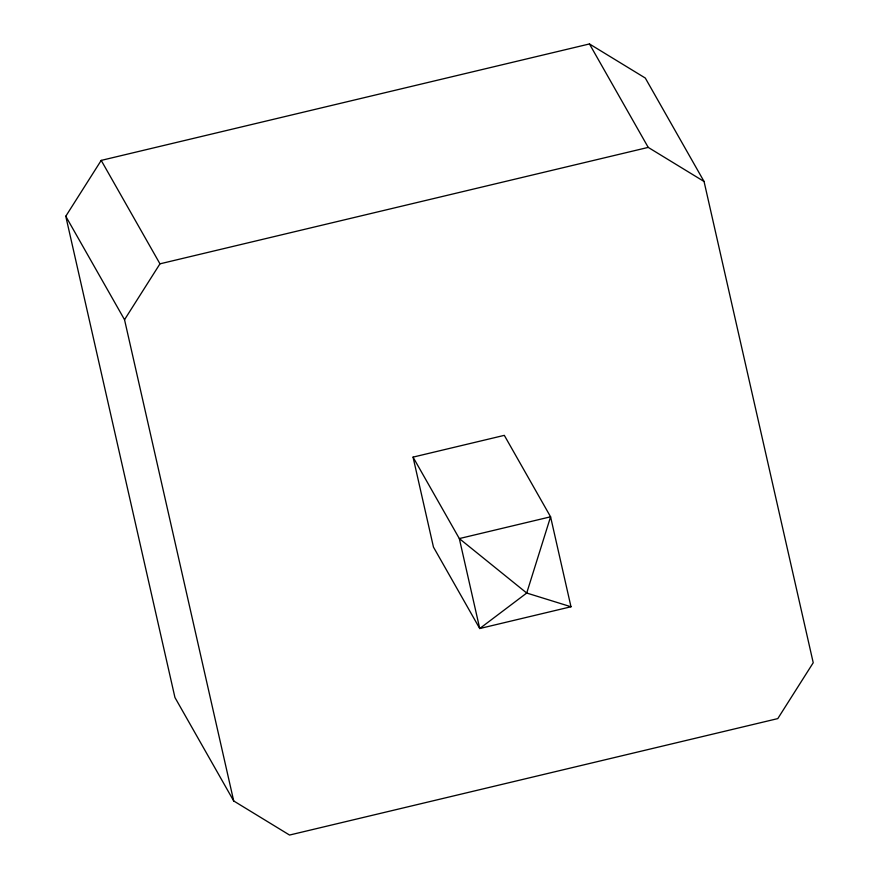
<?xml version="1.0" encoding="UTF-8"?>
<svg xmlns="http://www.w3.org/2000/svg" width="879" height="879" viewBox="0 0 879 879"><rect width="100%" height="100%" fill="white"/><g stroke="black" fill="none" stroke-linecap="round" stroke-linejoin="round"><path stroke-width="1.32" d="M65.771 216.256L101.206 160.396L589.457 43.95L645.296 78.044L704.057 181.492L813.229 662.744L777.794 718.604L289.543 835.05L233.704 800.956L174.943 697.508L65.771 216.256L124.532 319.692L233.704 800.956M124.532 319.692L159.967 263.832L648.219 147.397L704.057 181.492M413.042 457.124L504.315 435.358L550.584 516.808L570.987 606.763L479.725 628.529L433.457 547.079L413.042 457.124L459.321 538.574L479.725 628.529L526.719 593.039L550.584 516.808L459.321 538.574L526.719 593.039L570.987 606.763M589.457 43.95L648.219 147.397M101.206 160.396L159.967 263.832"/></g></svg>
